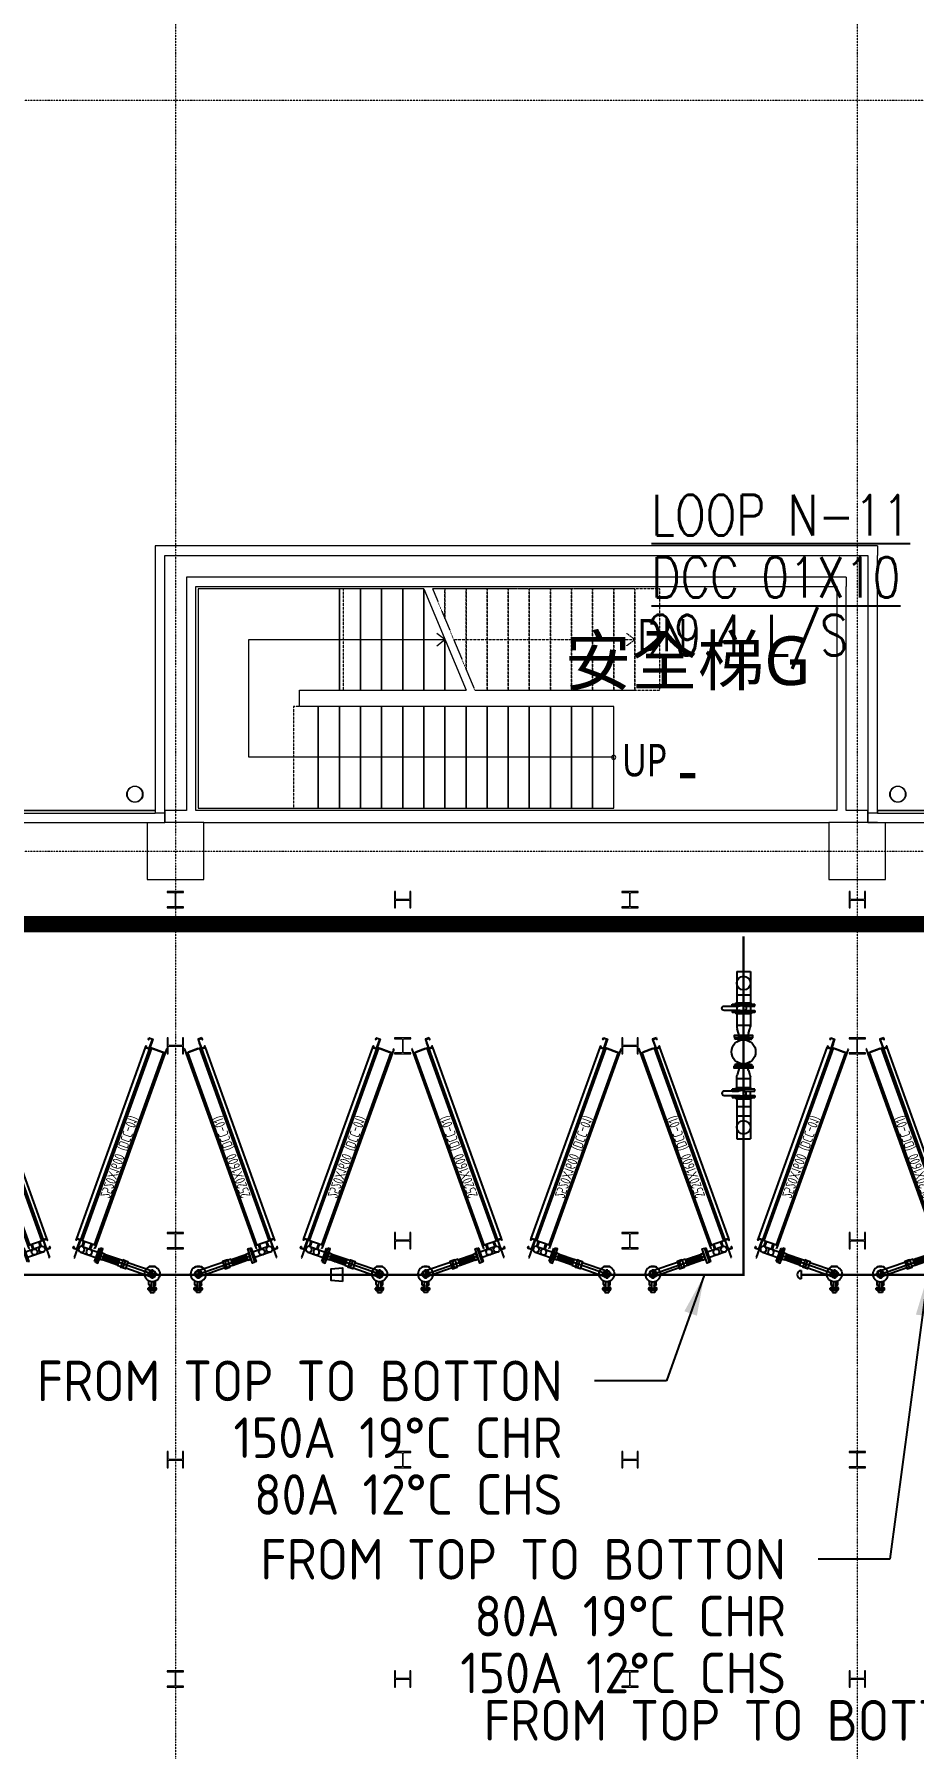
# Model space of a CAD drawing. Extents: x -32000 to 363140, y -29000 to 144266.
# Drawn here: x 66661 to 77496, y 78940 to 100062 of the extents above; entities that cross this region are included whole.
import ezdxf
from ezdxf.enums import TextEntityAlignment as Align

# ---------------------------------------------------------------- set-up
doc = ezdxf.new("R2010")
doc.units = 0
doc.header["$LTSCALE"] = 10
for name, pattern in [('H12PL25$0$JJP_三點線', [0.9, 0.3, -0.15, 0, -0.15, 0, -0.15, 0, -0.15]), ('H12PL25$0$JJP_虛線(退縮線、投影線、地下室範圍、非屬本工程、圖面分區)', [0.45, 0.3, -0.15]), ('H12PL25$0$虛線', [0.846667, 0.423333, -0.423333])]:
    doc.linetypes.add(name, pattern=pattern)
for name, color, linetype in [('H12PL25$0$A-OBJE-MEP', 252, 'Continuous'), ('H12PL25$0$A-STRS', 252, 'Continuous'), ('H12PL25$0$A-TEXT', 252, 'Continuous'), ('H12PL25$0$A-WALL-EX', 252, 'Continuous'), ('H12PL25$0$A-WALL-IN', 252, 'Continuous'), ('H12PL25$0$A-ZONE', 252, 'Continuous'), ('H12PL25$0$S-COL', 252, 'Continuous'), ('H12PL25$0$S-GRID', 252, 'Continuous'), ('XFM1P20-200k$0$$0$M-PIPE-TEXT', 3, 'Continuous'), ('XFM1P20-200k$0$$0$M-PIPE-TEXT-ARROR', 91, 'Continuous'), ('XFM1P20-200k$0$M-PIPE-CHWR20', 110, 'Continuous'), ('XFM1Q20-200k$0$12P7-M-SUP-DCC-L1', 7, 'Continuous'), ('XFM1Q20-200k$0$12P7-M-SUP-DCC-L2', 3, 'Continuous'), ('XFM1Q20-200k$0$C-CDCC', 22, 'Continuous'), ('XFM1Q20-200k$0$M-CWTR-TEXT', 4, 'Continuous'), ('XFM1Q20-200k$0$M-PIPE-CHWR20', 110, 'Continuous')]:
    doc.layers.add(name, color=color, linetype=linetype)
doc.styles.add('H12PL25$0$Standard', font='', dxfattribs={"width": 0.8})
doc.styles.add('XFM1P20-200k$0$$0$aa-txt', font='isocp.shx', dxfattribs={"bigfont": 'chineset.shx'})
doc.styles.add('XFM1Q20-200k$0$12P7-XCM2P10$0$AA-TXT', font='simplex.shx', dxfattribs={"bigfont": 'china.shx'})
doc.styles.add('XFM1Q20-200k$0$aa-txt', font='isocp.shx', dxfattribs={"bigfont": 'chineset.shx'})
doc.styles.get('H12PL25$0$Standard').set_extended_font_data('Microsoft JhengHei')
doc.dimstyles.new('XFM1P20-200k$0$$0$adim-200', dxfattribs={"dimscale": 200, "dimtxt": 0.3, "dimasz": 2.5, "dimexe": 0.1, "dimexo": 0.5, "dimgap": 0.15, "dimtad": 0, "dimdec": 4, "dimzin": 3, "dimdsep": 46, "dimtxsty": 'XFM1P20-200k$0$$0$aa-txt', "dimcen": 2.5, "dimclrd": 256, "dimclre": 256, "dimclrt": 256, "dimadec": 0, "dimazin": 0, "dimtfac": 1, "dimtdec": 4, "dimtmove": 0, "dimatfit": 3, "dimfxl": 1, "dimtolj": 1, "dimtzin": 0, "dimarcsym": 0})

# ---------------------------------------------------------------- blocks, each defined once
blk = doc.blocks.new('H12PL25')
at = {"layer": 'H12PL25$0$A-OBJE-MEP', "lineweight": 0, "flags": 128}
for points in [[(67995, 90700, 1), (67805, 90700, 1)], [(77395, 90700, 1), (77205, 90700, 1)]]:
    blk.add_lwpolyline(points, format="xyb", close=True, dxfattribs=at)
at = {"layer": 'H12PL25$0$A-OBJE-MEP', "lineweight": 0}
for centre in [(67900, 90700), (77300, 90700)]:
    blk.add_circle(centre, 100, dxfattribs=at)
at = {"layer": 'H12PL25$0$A-STRS', "lineweight": 0}
for p, q in [((70420, 93230), (68680, 93230)), ((68680, 93230), (68680, 90530)), ((70420, 93230), (68680, 93230)), ((68680, 93230), (68680, 90530)), ((71460, 93230), (70420, 93230)), ((70420, 93230), (70420, 91980)), ((70420, 93230), (70420, 91980)), ((70420, 91980), (70420, 93230)), ((70680, 93230), (70420, 93230)), ((70420, 93230), (70420, 91980)), ((70680, 93230), (70680, 91980)), ((70680, 91980), (70680, 93230)), ((70680, 93230), (70680, 91980)), ((70940, 93230), (70680, 93230)), ((70940, 93230), (70940, 91980)), ((70940, 91980), (70940, 93230)), ((70940, 93230), (70940, 91980)), ((71200, 93230), (70940, 93230)), ((71200, 93230), (71200, 91980)), ((71200, 91980), (71200, 93230)), ((71200, 93230), (71200, 91980)), ((71460, 93230), (71200, 93230)), ((71460, 93230), (71460, 91980)), ((71460, 91980), (71460, 93230)), ((71460, 93230), (71460, 91980)), ((71460, 93230), (71980, 91980)), ((69305, 91155), (69305, 92605)), ((69305, 92605), (70420, 92605)), ((70420, 92605), (71720, 92605)), ((71720, 92605), (71620, 92680)), ((71620, 92530), (71720, 92605)), ((71720, 92605), (71720, 91980)), ((71720, 91980), (71720, 92605)), ((71720, 92605), (71720, 91980)), ((69930, 91780), (69930, 91980)), ((69930, 91980), (70420, 91980)), ((69930, 91980), (70420, 91980)), ((69930, 91780), (69930, 91980)), ((70420, 91980), (71980, 91980)), ((70420, 91980), (70680, 91980)), ((70680, 91980), (70940, 91980)), ((70940, 91980), (71200, 91980)), ((71200, 91980), (71460, 91980)), ((71460, 91980), (71720, 91980)), ((71720, 91980), (71980, 91980)), ((70160, 91780), (69930, 91780)), ((70160, 91780), (69930, 91780)), ((73800, 91780), (70160, 91780)), ((70160, 90530), (70160, 91780)), ((70160, 90530), (70160, 91780)), ((70160, 90530), (70160, 91780)), ((70420, 91780), (70160, 91780)), ((70160, 91780), (70160, 90530)), ((70160, 90530), (70160, 91780)), ((70420, 90530), (70420, 91780)), ((70680, 91780), (70420, 91780)), ((70420, 91780), (70420, 90530)), ((70420, 90530), (70420, 91780)), ((70680, 90530), (70680, 91780)), ((70940, 91780), (70680, 91780)), ((70680, 91780), (70680, 90530)), ((70680, 90530), (70680, 91780)), ((70940, 90530), (70940, 91780)), ((71200, 91780), (70940, 91780)), ((70940, 91780), (70940, 90530)), ((70940, 90530), (70940, 91780)), ((71200, 90530), (71200, 91780)), ((71460, 91780), (71200, 91780)), ((71200, 91780), (71200, 90530)), ((71200, 90530), (71200, 91780)), ((71460, 90530), (71460, 91780)), ((71720, 91780), (71460, 91780)), ((71460, 91780), (71460, 90530)), ((71460, 90530), (71460, 91780)), ((71720, 90530), (71720, 91780)), ((71980, 91780), (71720, 91780)), ((71720, 91780), (71720, 90530)), ((71720, 90530), (71720, 91780)), ((71980, 90530), (71980, 91780)), ((72240, 91780), (71980, 91780)), ((71980, 91780), (71980, 90530)), ((71980, 90530), (71980, 91780)), ((72240, 90530), (72240, 91780)), ((72500, 91780), (72240, 91780)), ((72240, 91780), (72240, 90530)), ((72240, 90530), (72240, 91780)), ((72500, 90530), (72500, 91780)), ((72760, 91780), (72500, 91780)), ((72500, 91780), (72500, 90530)), ((72500, 90530), (72500, 91780)), ((72760, 90530), (72760, 91780)), ((73020, 91780), (72760, 91780)), ((72760, 91780), (72760, 90530)), ((72760, 90530), (72760, 91780)), ((73020, 90530), (73020, 91780)), ((73280, 91780), (73020, 91780)), ((73020, 91780), (73020, 90530)), ((73020, 90530), (73020, 91780)), ((73280, 90530), (73280, 91780)), ((73540, 91780), (73280, 91780)), ((73280, 91780), (73280, 90530)), ((73280, 90530), (73280, 91780)), ((73540, 90530), (73540, 91780)), ((73800, 91780), (73540, 91780)), ((73540, 91780), (73540, 90530)), ((73540, 90530), (73540, 91780)), ((73800, 90530), (73800, 91780)), ((73800, 90530), (73800, 91780)), ((70160, 91155), (69305, 91155)), ((73540, 91155), (70160, 91155)), ((73800, 91155), (73540, 91155)), ((68680, 90530), (69853.32, 90530)), ((68680, 90530), (70160, 90530)), ((69853.32, 90530), (70160, 90530)), ((70160, 90530), (73800, 90530)), ((70160, 90530), (70420, 90530)), ((70420, 90530), (70680, 90530)), ((70680, 90530), (70940, 90530)), ((70940, 90530), (71200, 90530)), ((71200, 90530), (71460, 90530)), ((71460, 90530), (71720, 90530)), ((71720, 90530), (71980, 90530)), ((71980, 90530), (72240, 90530)), ((72240, 90530), (72500, 90530)), ((72500, 90530), (72760, 90530)), ((72760, 90530), (73020, 90530)), ((73020, 90530), (73280, 90530)), ((73280, 90530), (73540, 90530)), ((73540, 90530), (73800, 90530))]:
    blk.add_line(p, q, dxfattribs=at)
at = {"layer": 'H12PL25$0$A-STRS', "linetype": 'H12PL25$0$JJP_虛線(退縮線、投影線、地下室範圍、非屬本工程、圖面分區)', "lineweight": 0}
for p, q in [((70466.68, 93230), (70466.68, 91980)), ((71720, 93230), (71568.31, 93230)), ((71568.31, 93230), (72088.31, 91980)), ((71720, 93230), (71720, 92865.36)), ((71720, 92865.36), (71720, 93230)), ((71720, 93230), (71720, 92865.36)), ((71980, 93230), (71720, 93230)), ((71980, 93230), (71980, 92240.36)), ((71980, 92240.36), (71980, 93230)), ((71980, 93230), (71980, 92240.36)), ((72240, 93230), (71980, 93230)), ((72240, 93230), (72240, 91980)), ((72240, 91980), (72240, 93230)), ((72240, 93230), (72240, 91980)), ((72500, 93230), (72240, 93230)), ((72500, 93230), (72500, 91980)), ((72500, 91980), (72500, 93230)), ((72500, 93230), (72500, 91980)), ((72760, 93230), (72500, 93230)), ((72760, 93230), (72760, 91980)), ((72760, 91980), (72760, 93230)), ((72760, 93230), (72760, 91980)), ((73020, 93230), (72760, 93230)), ((73020, 93230), (73020, 91980)), ((73020, 91980), (73020, 93230)), ((73020, 93230), (73020, 91980)), ((73280, 93230), (73020, 93230)), ((73280, 93230), (73280, 91980)), ((73280, 91980), (73280, 93230)), ((73280, 93230), (73280, 91980)), ((73540, 93230), (73280, 93230)), ((73540, 93230), (73540, 91980)), ((73540, 91980), (73540, 93230)), ((73540, 93230), (73540, 91980)), ((73800, 93230), (73540, 93230)), ((73800, 93230), (73800, 91980)), ((73800, 91980), (73800, 93230)), ((73800, 93230), (73800, 91980)), ((74060, 93230), (73800, 93230)), ((74366.68, 93230), (74060, 93230)), ((74060, 93230), (74060, 91980)), ((74060, 91980), (74060, 93230)), ((74366.68, 91980), (74366.68, 93230)), ((71828.31, 92605), (73800, 92605)), ((73800, 92605), (74060, 92605)), ((74060, 92605), (73960, 92680)), ((73960, 92530), (74060, 92605)), ((72088.31, 91980), (72240, 91980)), ((72240, 91980), (72500, 91980)), ((72500, 91980), (72760, 91980)), ((72760, 91980), (73020, 91980)), ((73020, 91980), (73280, 91980)), ((73280, 91980), (73540, 91980)), ((73540, 91980), (73800, 91980)), ((73800, 91980), (74060, 91980)), ((74060, 91980), (74366.68, 91980)), ((69930, 91780), (69853.32, 91780)), ((69853.32, 91780), (69853.32, 90530)), ((73535.65, 91780), (73535.65, 90530))]:
    blk.add_line(p, q, dxfattribs=at)
at = {"layer": 'H12PL25$0$A-STRS', "linetype": 'H12PL25$0$虛線', "lineweight": 0}
for p, q in [((74060, 93230), (71568.31, 93230)), ((72088.31, 91980), (74060, 91980))]:
    blk.add_line(p, q, dxfattribs=at)
at = {"layer": 'H12PL25$0$A-STRS', "lineweight": 0, "flags": 128}
blk.add_lwpolyline([(73800, 91180, 1), (73800, 91130, 1)], format="xyb", close=True, dxfattribs=at)
at = {"layer": 'H12PL25$0$A-WALL-EX', "lineweight": 0}
for p, q in [((18000, 90465), (68150, 90465)), ((68270, 90465), (68150, 90465)), ((68270, 90465), (68150, 90465)), ((68270, 90350), (68270, 90465)), ((77050, 90465), (76930, 90465)), ((77050, 90465), (76930, 90465)), ((76930, 90465), (76930, 90350)), ((77050, 90465), (126700, 90465)), ((68150, 90350), (68270, 90350)), ((68150, 90350), (68270, 90350)), ((76930, 90350), (77050, 90350)), ((76930, 90350), (77050, 90350))]:
    blk.add_line(p, q, dxfattribs=at)
at = {"layer": 'H12PL25$0$A-WALL-EX', "lineweight": 0, "flags": 128}
for points in [[(68150, 93760), (68150, 93640)], [(77050, 93760), (68150, 93760)], [(68150, 93640), (68150, 90465)], [(68270, 90350), (68270, 93640)], [(68270, 93640), (76930, 93640)], [(76930, 93640), (76930, 90350)], [(77050, 93760), (77050, 93640)], [(77050, 90465), (77050, 93640)], [(18000, 90500), (68150, 90500)], [(18000, 90500), (68150, 90500)], [(18000, 90500), (68150, 90500)], [(68150, 90500), (18000, 90500)], [(68150, 90500), (68150, 90465)], [(77050, 90500), (126700, 90500)], [(77050, 90500), (126700, 90500)], [(77050, 90500), (126700, 90500)], [(126700, 90500), (77050, 90500)], [(77050, 90500), (77050, 90465)], [(17965, 90350), (68150, 90350)], [(68150, 90350), (68270, 90350)], [(77050, 90350), (76930, 90350)], [(77050, 90350), (126850, 90350)]]:
    blk.add_lwpolyline(points, dxfattribs=at)
at = {"layer": 'H12PL25$0$A-WALL-IN', "lineweight": 0, "flags": 128}
for points in [[(68537.5, 93372.5), (68537.5, 93259.5)], [(76662.5, 93372.5), (68537.5, 93372.5)], [(76662.5, 93372.5), (76662.5, 93259.5)], [(68537.5, 93259.5), (68537.5, 90500)], [(68650.5, 90500), (68650.5, 93259.5)], [(68650.5, 93259.5), (76549.5, 93259.5)], [(76549.5, 93259.5), (76549.5, 90500)], [(76662.5, 90500), (76662.5, 93259.5)], [(68537.5, 90500), (68270, 90500)], [(68270, 90500), (68270, 90350)], [(76549.5, 90500), (68650.5, 90500)], [(76930, 90500), (76662.5, 90500)], [(76930, 90350), (76930, 90500)], [(68750, 90350), (76450, 90350)]]:
    blk.add_lwpolyline(points, dxfattribs=at)
at = {"layer": 'H12PL25$0$S-COL', "lineweight": 0, "flags": 128}
for points in [[(68050, 90350), (68050, 89650), (68750, 89650), (68750, 90350), (68270, 90350)], [(76930, 90350), (76450, 90350), (76450, 89650), (77150, 89650), (77150, 90350)]]:
    blk.add_lwpolyline(points, dxfattribs=at)
for points in [[(68500, 89299.5), (68500, 89311.5), (68417, 89311.5, -0.41421356), (68404, 89324.5), (68404, 89474.5, -0.41421356), (68417, 89487.5), (68500, 89487.5), (68500, 89499.5), (68300, 89499.5), (68300, 89487.5), (68383, 89487.5, -0.41421356), (68396, 89474.5), (68396, 89324.5, -0.41421356), (68383, 89311.5), (68300, 89311.5), (68300, 89299.5)], [(71300, 89499.5), (71288, 89499.5), (71288, 89416.5, -0.41421356), (71275, 89403.5), (71125, 89403.5, -0.41421356), (71112, 89416.5), (71112, 89499.5), (71100, 89499.5), (71100, 89299.5), (71112, 89299.5), (71112, 89382.5, -0.41421356), (71125, 89395.5), (71275, 89395.5, -0.41421356), (71288, 89382.5), (71288, 89299.5), (71300, 89299.5)], [(74100, 89299.5), (74100, 89311.5), (74017, 89311.5, -0.41421356), (74004, 89324.5), (74004, 89474.5, -0.41421356), (74017, 89487.5), (74100, 89487.5), (74100, 89499.5), (73900, 89499.5), (73900, 89487.5), (73983, 89487.5, -0.41421356), (73996, 89474.5), (73996, 89324.5, -0.41421356), (73983, 89311.5), (73900, 89311.5), (73900, 89299.5)], [(76900, 89499.5), (76888, 89499.5), (76888, 89416.5, -0.41421356), (76875, 89403.5), (76725, 89403.5, -0.41421356), (76712, 89416.5), (76712, 89499.5), (76700, 89499.5), (76700, 89299.5), (76712, 89299.5), (76712, 89382.5, -0.41421356), (76725, 89395.5), (76875, 89395.5, -0.41421356), (76888, 89382.5), (76888, 89299.5), (76900, 89299.5)], [(68500, 87700), (68488, 87700), (68488, 87617, -0.41421356), (68475, 87604), (68325, 87604, -0.41421356), (68312, 87617), (68312, 87700), (68300, 87700), (68300, 87500), (68312, 87500), (68312, 87583, -0.41421356), (68325, 87596), (68475, 87596, -0.41421356), (68488, 87583), (68488, 87500), (68500, 87500)], [(71300, 87500), (71300, 87512), (71217, 87512, -0.41421356), (71204, 87525), (71204, 87675, -0.41421356), (71217, 87688), (71300, 87688), (71300, 87700), (71100, 87700), (71100, 87688), (71183, 87688, -0.41421356), (71196, 87675), (71196, 87525, -0.41421356), (71183, 87512), (71100, 87512), (71100, 87500)], [(74100, 87700), (74088, 87700), (74088, 87617, -0.41421356), (74075, 87604), (73925, 87604, -0.41421356), (73912, 87617), (73912, 87700), (73900, 87700), (73900, 87500), (73912, 87500), (73912, 87583, -0.41421356), (73925, 87596), (74075, 87596, -0.41421356), (74088, 87583), (74088, 87500), (74100, 87500)], [(76900, 87500), (76900, 87512), (76817, 87512, -0.41421356), (76804, 87525), (76804, 87675, -0.41421356), (76817, 87688), (76900, 87688), (76900, 87700), (76700, 87700), (76700, 87688), (76783, 87688, -0.41421356), (76796, 87675), (76796, 87525, -0.41421356), (76783, 87512), (76700, 87512), (76700, 87500)], [(68500, 85100), (68500, 85112), (68417, 85112, -0.41421356), (68404, 85125), (68404, 85275, -0.41421356), (68417, 85288), (68500, 85288), (68500, 85300), (68300, 85300), (68300, 85288), (68383, 85288, -0.41421356), (68396, 85275), (68396, 85125, -0.41421356), (68383, 85112), (68300, 85112), (68300, 85100)], [(71300, 85300), (71288, 85300), (71288, 85217, -0.41421356), (71275, 85204), (71125, 85204, -0.41421356), (71112, 85217), (71112, 85300), (71100, 85300), (71100, 85100), (71112, 85100), (71112, 85183, -0.41421356), (71125, 85196), (71275, 85196, -0.41421356), (71288, 85183), (71288, 85100), (71300, 85100)], [(74100, 85100), (74100, 85112), (74017, 85112, -0.41421356), (74004, 85125), (74004, 85275, -0.41421356), (74017, 85288), (74100, 85288), (74100, 85300), (73900, 85300), (73900, 85288), (73983, 85288, -0.41421356), (73996, 85275), (73996, 85125, -0.41421356), (73983, 85112), (73900, 85112), (73900, 85100)], [(76900, 85300), (76888, 85300), (76888, 85217, -0.41421356), (76875, 85204), (76725, 85204, -0.41421356), (76712, 85217), (76712, 85300), (76700, 85300), (76700, 85100), (76712, 85100), (76712, 85183, -0.41421356), (76725, 85196), (76875, 85196, -0.41421356), (76888, 85183), (76888, 85100), (76900, 85100)], [(68500, 82600), (68488, 82600), (68488, 82517, -0.41421356), (68475, 82504), (68325, 82504, -0.41421356), (68312, 82517), (68312, 82600), (68300, 82600), (68300, 82400), (68312, 82400), (68312, 82483, -0.41421356), (68325, 82496), (68475, 82496, -0.41421356), (68488, 82483), (68488, 82400), (68500, 82400)], [(71300, 82400), (71300, 82412), (71217, 82412, -0.41421356), (71204, 82425), (71204, 82575, -0.41421356), (71217, 82588), (71300, 82588), (71300, 82600), (71100, 82600), (71100, 82588), (71183, 82588, -0.41421356), (71196, 82575), (71196, 82425, -0.41421356), (71183, 82412), (71100, 82412), (71100, 82400)], [(74100, 82600), (74088, 82600), (74088, 82517, -0.41421356), (74075, 82504), (73925, 82504, -0.41421356), (73912, 82517), (73912, 82600), (73900, 82600), (73900, 82400), (73912, 82400), (73912, 82483, -0.41421356), (73925, 82496), (74075, 82496, -0.41421356), (74088, 82483), (74088, 82400), (74100, 82400)], [(76900, 82400), (76900, 82412), (76817, 82412, -0.41421356), (76804, 82425), (76804, 82575, -0.41421356), (76817, 82588), (76900, 82588), (76900, 82600), (76700, 82600), (76700, 82588), (76783, 82588, -0.41421356), (76796, 82575), (76796, 82425, -0.41421356), (76783, 82412), (76700, 82412), (76700, 82400)], [(68500, 79700), (68500, 79712), (68417, 79712, -0.41421356), (68404, 79725), (68404, 79875, -0.41421356), (68417, 79888), (68500, 79888), (68500, 79900), (68300, 79900), (68300, 79888), (68383, 79888, -0.41421356), (68396, 79875), (68396, 79725, -0.41421356), (68383, 79712), (68300, 79712), (68300, 79700)], [(71300, 79900), (71288, 79900), (71288, 79817, -0.41421356), (71275, 79804), (71125, 79804, -0.41421356), (71112, 79817), (71112, 79900), (71100, 79900), (71100, 79700), (71112, 79700), (71112, 79783, -0.41421356), (71125, 79796), (71275, 79796, -0.41421356), (71288, 79783), (71288, 79700), (71300, 79700)], [(74100, 79700), (74100, 79712), (74017, 79712, -0.41421356), (74004, 79725), (74004, 79875, -0.41421356), (74017, 79888), (74100, 79888), (74100, 79900), (73900, 79900), (73900, 79888), (73983, 79888, -0.41421356), (73996, 79875), (73996, 79725, -0.41421356), (73983, 79712), (73900, 79712), (73900, 79700)], [(76900, 79900), (76888, 79900), (76888, 79817, -0.41421356), (76875, 79804), (76725, 79804, -0.41421356), (76712, 79817), (76712, 79900), (76700, 79900), (76700, 79700), (76712, 79700), (76712, 79783, -0.41421356), (76725, 79796), (76875, 79796, -0.41421356), (76888, 79783), (76888, 79700), (76900, 79700)]]:
    blk.add_lwpolyline(points, format="xyb", close=True, dxfattribs=at)
at = {"layer": 'H12PL25$0$S-GRID', "linetype": 'H12PL25$0$JJP_三點線', "lineweight": 0}
for p, q in [((68400, 128250), (68400, -28000)), ((76800, 128250), (76800, -28000)), ((-29000, 99250), (289600, 99250)), ((-29000, 90000), (289600, 90000))]:
    blk.add_line(p, q, dxfattribs=at)
at = {"layer": 'H12PL25$0$A-TEXT', "linetype": 'Continuous', "lineweight": 0, "char_height": 400, "attachment_point": 4, "style": 'H12PL25$0$Standard'}
for s, insert in [('\\A1;DN', (74089.51, 92660.2)), ('\\A1;UP', (73902.36, 91117.78))]:
    blk.add_mtext(s, dxfattribs=dict(at, insert=insert))
at = {"layer": 'H12PL25$0$A-ZONE', "style": 'H12PL25$0$Standard'}
for s, p in [('安全梯G', (74710.41, 92644.99)), ('-', (74710.41, 91303.1))]:
    blk.add_text(s, height=600, dxfattribs=at).set_placement(p, align=Align.TOP_CENTER)
blk = doc.blocks.new('XFM1Q20-200k$0$A$C85d7fed8')
at = {"layer": 'XFM1Q20-200k$0$12P7-M-SUP-DCC-L1'}
for points in [[(214374, 5418), (214420, 5438), (214369, 5552), (214323, 5532), (214331, 5513), (214334, 5515), (214327, 5530), (214367, 5548), (214416, 5440), (214376, 5422), (214369, 5437), (214366, 5436)], [(215456, 3023), (215502, 3043), (215450, 3158), (215405, 3137), (215413, 3119), (215416, 3120), (215409, 3135), (215449, 3153), (215497, 3045), (215458, 3027), (215451, 3043), (215448, 3041)]]:
    blk.add_lwpolyline(points, close=True, dxfattribs=at)
blk.add_lwpolyline([(215446, 3041), (215448, 3041)], dxfattribs=at)
at = {"layer": 'XFM1Q20-200k$0$12P7-M-SUP-DCC-L2'}
blk.add_lwpolyline([(215404, 3137), (215450, 3157), (214420, 5438), (214374, 5418)], close=True, dxfattribs=at)
blk = doc.blocks.new('XFM1Q20-200k$0$A$C911c7844')
at = {"layer": 'XFM1Q20-200k$0$C-CDCC'}
for p, q in [((207240, 5563), (207249, 5567)), ((208474, 3049), (207240, 5563)), ((207325, 5504), (207506, 5592)), ((207357, 5438), (207538, 5527)), ((207483, 5638), (207500, 5646)), ((207483, 5638), (207560, 5481)), ((207500, 5646), (207576, 5489)), ((207520, 5444), (207340, 5356)), ((207352, 5436), (207381, 5376)), ((208470, 3103), (207358, 5365)), ((207362, 5441), (207392, 5381)), ((207440, 5479), (207469, 5419)), ((207451, 5484), (207480, 5424)), ((207503, 5480), (207494, 5476)), ((208613, 3173), (207502, 5435)), ((208653, 3137), (207503, 5480)), ((207560, 5481), (207576, 5489)), ((208631, 3182), (208452, 3094)), ((208631, 3182), (208452, 3094)), ((208483, 3054), (208474, 3049)), ((208484, 3110), (208599, 3166)), ((208644, 3133), (208653, 3137))]:
    blk.add_line(p, q, dxfattribs=at)
for centre in [(207341, 5471), (207429, 5514)]:
    blk.add_circle(centre, 36.5, dxfattribs=at)
at = {"layer": 'XFM1Q20-200k$0$C-CDCC', "style": 'XFM1Q20-200k$0$aa-txt', "width": 0.8}
blk.add_text('2520X1600 (DCC-01)', height=125, rotation=296, dxfattribs=at).set_placement((207930, 4392), align=Align.MIDDLE)
blk = doc.blocks.new('XFM1Q20-200k$0$R6-4')
for p, q in [((-5.7, 0), (5.7, 0)), ((-5.7, 0), (-5.7, -1)), ((-8.4, -14), (-8.4, -12.4)), ((8.4, -14), (-8.4, -14)), ((-6.2, -4.1), (-7.9, -9.3)), ((5.7, 0), (5.7, -1)), ((6.2, -4.1), (7.9, -9.3)), ((8.4, -14), (8.4, -12.4))]:
    blk.add_line(p, q)
for centre, start, end in [((1.6, -12.4), 161.7321, 180), ((-15.7, -1), 341.7321, 0), ((15.7, -1), 180, 198.2679), ((-1.6, -12.4), 0, 18.2679)]:
    blk.add_arc(centre, 10, start, end)
blk = doc.blocks.new('XFM1Q20-200k$0$BV-150V-T1')
at = {"color": 0, "linetype": 'ByBlock'}
for p, q in [((-5.2, 9.6), (-6.7, 9.6)), ((-6.7, -9.6), (-6.7, 9.6)), ((-2.7, 14), (-5.2, 14)), ((-5.2, -14), (-5.2, 14)), ((2.7, 14), (5.2, 14)), ((5.2, 14), (5.2, -14)), ((5.2, 9.6), (6.7, 9.6)), ((6.7, 9.6), (6.7, -9.6)), ((-5.2, -9.6), (-6.7, -9.6)), ((-2.7, -14), (-5.2, -14)), ((2.7, -8.4), (-2.7, -8.4)), ((2.7, -14), (5.2, -14)), ((5.2, -9.6), (6.7, -9.6))]:
    blk.add_line(p, q, dxfattribs=at)
blk.add_lwpolyline([(-2.7, 7.5), (-2.7, 24, -1), (2.7, 24), (2.7, 7.7, 0.028765), (2.9, 4.2), (3.3, 0.3, -1.044614), (-3.3, 0), (-2.9, 4.1, 0.028765)], format="xyb", close=True, dxfattribs=at)
for points in [[(-2.7, 14), (-2.7, 6.1)], [(2.7, 14), (2.7, 6.3)], [(-2.7, -2), (-2.7, -14)], [(2.7, -2), (2.7, -14)]]:
    blk.add_lwpolyline(points, dxfattribs=at)
blk = doc.blocks.new('XFM1Q20-200k$0$A$C49d57fc1')
at = {"layer": 'XFM1Q20-200k$0$M-PIPE-CHWR20'}
for p, q in [((183, 2063, 0), (183, 1402, 0)), ((183, 2063), (351, 2063)), ((267, 0, 0), (267, 2063, 0)), ((351, 2063, 0), (351, 1402, 0)), ((183, 1777), (351, 1777)), ((159, 1247, 0), (264, 1247, 0)), ((159, 1247, 0), (159, 1232, 0)), ((159, 1232, 0), (264, 1232, 0)), ((160, 1231, 0), (159, 1232, 0)), ((264, 1231, 0), (160, 1231, 0)), ((189, 1249, 0), (264, 1249, 0)), ((189, 1247, 0), (189, 1249, 0)), ((194, 1221, 0), (194, 1229, 0)), ((200, 1219, 0), (264, 1219, 0)), ((340, 1249, 0), (264, 1249, 0)), ((369, 1247, 0), (264, 1247, 0)), ((369, 1232, 0), (264, 1232, 0)), ((264, 1231, 0), (368, 1231, 0)), ((334, 1219, 0), (264, 1219, 0)), ((334, 1219, 0), (334, 1229, 0)), ((340, 1247, 0), (340, 1249, 0)), ((368, 1231, 0), (369, 1232, 0)), ((369, 1247, 0), (369, 1232, 0)), ((160, 915, 0), (159, 914, 0)), ((159, 914, 0), (264, 914, 0)), ((159, 899, 0), (159, 914, 0)), ((159, 899, 0), (264, 899, 0)), ((264, 915, 0), (160, 915, 0)), ((189, 899, 0), (189, 897, 0)), ((189, 897, 0), (264, 897, 0)), ((194, 930, 0), (194, 917, 0)), ((334, 925, 0), (194, 925, 0)), ((264, 915, 0), (368, 915, 0)), ((369, 914, 0), (264, 914, 0)), ((369, 899, 0), (264, 899, 0)), ((340, 897, 0), (264, 897, 0)), ((334, 925, 0), (334, 917, 0)), ((340, 899, 0), (340, 897, 0)), ((368, 915, 0), (369, 914, 0)), ((369, 899, 0), (369, 914, 0)), ((183, 626), (183, 740, 0)), ((351, 626), (351, 740, 0)), ((183, 495), (183, 0)), ((351, 495), (351, 0)), ((351, 395), (183, 395)), ((183, 286), (351, 286)), ((183, 0), (351, 0))]:
    blk.add_line(p, q, dxfattribs=at)
at = {"layer": 'XFM1Q20-200k$0$M-PIPE-CHWR20', "elevation": 0}
for points in [[(153, 1249), (381, 1249), (381, 1273), (153, 1273)], [(153, 897), (381, 897), (381, 873), (153, 873)]]:
    blk.add_lwpolyline(points, close=True, dxfattribs=at)
at = {"layer": 'XFM1Q20-200k$0$M-PIPE-CHWR20'}
for centre, radius in [((267, 1920), 84.1), ((267, 1073), 149), ((267, 143), 84.1)]:
    blk.add_circle(centre, radius, dxfattribs=at)
for centre, radius, start, end in [((192, 1229, 0), 2, 0, 90), ((193, 1206, 0), 15, 45, 85.3609), ((192, 1207, 0), 15, 345, 45), ((342, 1207, 0), 15, 135, 195), ((341, 1206, 0), 15, 94.6391, 135), ((336, 1229, 0), 2, 90, 180), ((192, 917, 0), 2, 270, 0), ((183, 940, 0), 15, 317.6297, 21.3232), ((336, 917, 0), 2, 180, 270), ((351, 940, 0), 15, 158.6768, 222.3703)]:
    blk.add_arc(centre, radius, start, end, dxfattribs=at)
for name, p, xscale, yscale, zscale, rotation in [('XFM1Q20-200k$0$BV-150V-T1', (267, 1610), 10.00000000000001, 10.00000000000001, 10.00000000000001, 90), ('XFM1Q20-200k$0$R6-4', (267, 1263, 0), 10, 10, 10, 180), ('XFM1Q20-200k$0$BV-150V-T1', (267, 562), -10.00000000000001, 10.00000000000001, 10.00000000000001, 90)]:
    blk.add_blockref(name, p, dxfattribs=dict(at, xscale=xscale, yscale=yscale, zscale=zscale, rotation=rotation))
at = {"layer": 'XFM1Q20-200k$0$M-PIPE-CHWR20', "xscale": -10.00000000000001, "yscale": 10.00000000000001, "zscale": 10.00000000000001}
blk.add_blockref('XFM1Q20-200k$0$R6-4', (267, 883, 0), dxfattribs=at)
blk = doc.blocks.new('XFM1Q20-200k')
blk.add_blockref('XFM1Q20-200k$0$A$C49d57fc1', (75132, 86453, 0))
at = {"color": 7, "true_color": 0xffffff}
for name, p, rotation in [('XFM1Q20-200k$0$A$C85d7fed8', (280952, 73756), 175.4865994077143), ('XFM1Q20-200k$0$A$C85d7fed8', (283752, 73756), 175.4865994077143), ('XFM1Q20-200k$0$A$C85d7fed8', (286552, 73756), 175.4865994077143), ('XFM1Q20-200k$0$A$C85d7fed8', (289352, 73756), 175.4865994077143), ('XFM1Q20-200k$0$A$C85d7fed8', (292152, 73756), 175.4865994077143), ('XFM1Q20-200k$0$A$C911c7844', (273429, 67581), 173.6451706464987), ('XFM1Q20-200k$0$A$C911c7844', (276229, 67581), 173.6451706464987), ('XFM1Q20-200k$0$A$C911c7844', (279029, 67581), 173.6451706464987), ('XFM1Q20-200k$0$A$C911c7844', (281829, 67581), 173.6451706464987), ('XFM1Q20-200k$0$A$C911c7844', (284629, 67581), 173.6451706464987)]:
    blk.add_blockref(name, p, dxfattribs=dict(at, rotation=rotation))
at = {"color": 7, "true_color": 0xffffff, "xscale": -1}
for name, p, rotation in [('XFM1Q20-200k$0$A$C85d7fed8', (-146952, 73756), 184.5134005922857), ('XFM1Q20-200k$0$A$C85d7fed8', (-144152, 73756), 184.5134005922857), ('XFM1Q20-200k$0$A$C85d7fed8', (-141352, 73756), 184.5134005922857), ('XFM1Q20-200k$0$A$C85d7fed8', (-138552, 73756), 184.5134005922857), ('XFM1Q20-200k$0$A$C911c7844', (-139429, 67581), 186.3548293535013), ('XFM1Q20-200k$0$A$C911c7844', (-136629, 67581), 186.3548293535013), ('XFM1Q20-200k$0$A$C911c7844', (-133829, 67581), 186.3548293535013), ('XFM1Q20-200k$0$A$C911c7844', (-131029, 67581), 186.3548293535013)]:
    blk.add_blockref(name, p, dxfattribs=dict(at, rotation=rotation))
at = {"layer": 'DEFPOINTS', "color": 6, "style": 'XFM1Q20-200k$0$12P7-XCM2P10$0$AA-TXT', "width": 0.8}
blk.add_text('29.4 L/S', height=500, dxfattribs=at).set_placement((74200, 92660, 0), align=Align.MIDDLE_LEFT)
at = {"layer": 'XFM1Q20-200k$0$M-CWTR-TEXT', "style": 'XFM1Q20-200k$0$12P7-XCM2P10$0$AA-TXT', "width": 0.8}
for s, p in [('%%ULOOP N-11', (74264, 94138, 0)), ('%%UDCC 01X10', (74264, 93372, 0))]:
    blk.add_text(s, height=500, dxfattribs=at).set_placement(p, align=Align.MIDDLE_LEFT)
blk = doc.blocks.new('XFM1P20-200k$0$005')
h = blk.add_hatch()
h.set_pattern_fill('AR-HBONE', color=256, scale=0.430893, angle=360, style=0)
h.set_pattern_definition([(135, (-2258.2576, -4619.8331), (-8e-16, 2.4374981), [5.1707143, -1.7235714]), (45, (-2259.4764, -4618.6144), (-8e-16, 2.4374981), [5.1707143, -1.7235714])])
h.paths.add_polyline_path([(21.88125, -3.01625), (21.88125, 3.01625), (5.88125, 3.01625), (5.88125, -3.01625)])
edge = h.paths.add_edge_path(flags=17)
edge.add_line((21.88125, 3.01625), (21.88125, -3.01625))
for p, q in [((5.88125, 3.31625), (3, 3.31625)), ((5.88125, 3.31625), (5.88125, -3.31625)), ((21.88125, 3.01625), (5.88125, 3.01625)), ((5.88125, 3.01625), (5.88125, -3.01625)), ((21.88125, 3.31625), (24.7625, 3.31625)), ((21.88125, 3.31625), (21.88125, -3.31625)), ((21.88125, 3.01625), (21.88125, -3.01625)), ((21.88125, -3.01625), (21.88125, 3.01625)), ((28.2625, 3.31625), (24.7625, 3.31625)), ((28.2625, 3.31625), (28.2625, -3.31625)), ((5.88125, -3.31625), (3, -3.31625)), ((21.88125, -3.01625), (5.88125, -3.01625)), ((21.88125, -3.31625), (28.2625, -3.31625)), ((28.2625, -3.31625), (25.38125, -3.31625))]:
    blk.add_line(p, q)
for points in [[(0, -7.6), (0, 7.6), (2.38125, 7.6), (2.38125, -7.6), (0, -7.6)], [(2.38125, 3.8975), (3, 3.8975), (3, -3.8975), (2.38125, -3.8975)]]:
    blk.add_lwpolyline(points)
blk = doc.blocks.new('XFM1P20-200k$0$A$C63cefe58')
at = {"layer": 'XFM1P20-200k$0$M-PIPE-CHWR20'}
for p, q in [((236960, 2866), (236933, 2798)), ((237600, 2568, 0), (236977, 2820, 0)), ((237278, 2659), (237585, 2535, 0)), ((237305, 2726), (237614, 2601, 0)), ((237659, 2565, 0), (237542, 2571, 0)), ((237563, 2655, 0), (237563, 2655, 0)), ((237636, 2661, 0), (237574, 2664, 0)), ((237603, 2626, 0), (237597, 2509, 0)), ((237645, 2650, 0), (237645, 2650, 0)), ((237540, 2379, 0), (237541, 2396, 0)), ((237540, 2379, 0), (237641, 2374, 0)), ((237642, 2391, 0), (237541, 2396, 0)), ((237545, 2374, 0), (237545, 2378, 0)), ((237547, 2401, 0), (237546, 2397, 0)), ((237555, 2372, 0), (237547, 2373, 0)), ((237556, 2402, 0), (237548, 2402, 0)), ((237548, 2374, 0), (237548, 2378, 0)), ((237549, 2401, 0), (237549, 2397, 0)), ((237553, 2441, 0), (237555, 2485, 0)), ((237554, 2374, 0), (237554, 2378, 0)), ((237555, 2401, 0), (237555, 2397, 0)), ((237556, 2373, 0), (237557, 2377, 0)), ((237558, 2401, 0), (237558, 2397, 0)), ((237561, 2355, 0), (237561, 2360, 0)), ((237566, 2360, 0), (237561, 2360, 0)), ((237566, 2355, 0), (237561, 2355, 0)), ((237562, 2431, 0), (237568, 2430, 0)), ((237567, 2372, 0), (237565, 2343, 0)), ((237565, 2343, 0), (237612, 2340, 0)), ((237567, 2372, 0), (237614, 2370, 0)), ((237572, 2430, 0), (237570, 2396, 0)), ((237581, 2475, 0), (237577, 2405, 0)), ((237580, 2377, 0), (237579, 2372, 0)), ((237602, 2376, 0), (237601, 2370, 0)), ((237611, 2474, 0), (237607, 2403, 0)), ((237614, 2370, 0), (237612, 2340, 0)), ((237615, 2427, 0), (237613, 2394, 0)), ((237613, 2358, 0), (237619, 2357, 0)), ((237613, 2353, 0), (237619, 2352, 0)), ((237624, 2428, 0), (237618, 2428, 0)), ((237619, 2352, 0), (237619, 2357, 0)), ((237624, 2370, 0), (237625, 2374, 0)), ((237626, 2397, 0), (237626, 2393, 0)), ((237626, 2369, 0), (237634, 2368, 0)), ((237627, 2399, 0), (237636, 2398, 0)), ((237627, 2370, 0), (237627, 2374, 0)), ((237629, 2397, 0), (237628, 2393, 0)), ((237633, 2370, 0), (237633, 2374, 0)), ((237634, 2397, 0), (237634, 2393, 0)), ((237635, 2437, 0), (237637, 2481, 0)), ((237636, 2369, 0), (237636, 2373, 0)), ((237637, 2397, 0), (237637, 2393, 0)), ((237641, 2374, 0), (237642, 2391, 0))]:
    blk.add_line(p, q, dxfattribs=at)
at = {"layer": 'XFM1P20-200k$0$M-PIPE-CHWR20', "elevation": 0}
for points in [[(237250, 2760), (237309, 2736), (237274, 2649), (237215, 2673)], [(237257, 2757), (237250, 2760), (237215, 2673), (237222, 2670)]]:
    blk.add_lwpolyline(points, dxfattribs=at)
at = {"layer": 'XFM1P20-200k$0$M-PIPE-CHWR20'}
for radius in [94.4, 44.4, 36.5]:
    blk.add_circle((237600, 2568, 0), radius, dxfattribs=at)
for centre, radius, start, end in [((237573, 2654, 0), 10, 87.1452, 177.1452), ((237602, 2590, 0), 22.2, 88.2245, 266.0658), ((237635, 2651, 0), 10, 357.1452, 87.1452), ((237544, 2378, 0), 1.43, 9.8256, 87.1452), ((237545, 2398, 0), 1.43, 267.1452, 344.4648), ((237547, 2378, 0), 1.43, 9.8256, 164.4648), ((237547, 2374, 0), 1.43, 189.8256, 344.4648), ((237548, 2398, 0), 1.43, 189.8256, 344.4648), ((237548, 2401, 0), 1.43, 9.8256, 164.4648), ((237551, 2375, 0), 4.06, 43.5424, 130.748), ((237551, 2377, 0), 4.06, 223.5424, 310.748), ((237552, 2398, 0), 4.06, 43.5424, 130.748), ((237552, 2400, 0), 4.06, 223.5424, 310.748), ((237563, 2441, 0), 10, 177.1452, 267.1452), ((237555, 2377, 0), 1.43, 9.8256, 164.4648), ((237555, 2374, 0), 1.43, 189.8256, 344.4648), ((237556, 2401, 0), 1.43, 9.8256, 164.4648), ((237556, 2397, 0), 1.43, 189.8256, 344.4648), ((237558, 2377, 0), 1.43, 87.1452, 164.4648), ((237559, 2397, 0), 1.43, 189.8256, 267.1452), ((237567, 2405, 0), 10, 267.1452, 357.1452), ((237568, 2420, 0), 10, 357.1452, 87.1452), ((237617, 2403, 0), 10, 177.1452, 267.1452), ((237618, 2418, 0), 10, 87.1452, 177.1452), ((237623, 2374, 0), 1.43, 9.8256, 87.1452), ((237625, 2438, 0), 10, 267.1452, 357.1452), ((237624, 2394, 0), 1.43, 267.1452, 344.4648), ((237626, 2370, 0), 1.43, 189.8256, 344.4648), ((237626, 2374, 0), 1.43, 9.8256, 164.4648), ((237627, 2397, 0), 1.43, 9.8256, 164.4648), ((237627, 2394, 0), 1.43, 189.8256, 344.4648), ((237630, 2371, 0), 4.06, 43.5424, 130.748), ((237630, 2373, 0), 4.06, 223.5424, 310.748), ((237631, 2396, 0), 4.06, 223.5424, 310.748), ((237631, 2394, 0), 4.06, 43.5424, 130.748), ((237634, 2373, 0), 1.43, 9.8256, 164.4648), ((237634, 2370, 0), 1.43, 189.8256, 344.4648), ((237636, 2397, 0), 1.43, 9.8256, 164.4648), ((237635, 2393, 0), 1.43, 189.8256, 344.4648), ((237637, 2373, 0), 1.43, 87.1452, 164.4648), ((237638, 2393, 0), 1.43, 189.8256, 267.1452)]:
    blk.add_arc(centre, radius, start, end, dxfattribs=at)
at = {"layer": 'XFM1P20-200k$0$M-PIPE-CHWR20', "xscale": -12.10111893907765, "yscale": 12.10111893907765, "zscale": 12.10111893907765, "rotation": 157.9999999999999}
blk.add_blockref('XFM1P20-200k$0$005', (236946, 2832), dxfattribs=at)
blk = doc.blocks.new('XFM1P20-200k')
at = {"layer": 'XFM1P20-200k$0$M-PIPE-CHWR20'}
for p, q in [((76109, 84830, 0), (76109, 84730, 0)), ((78944, 84780, 0), (76109, 84780, 0))]:
    blk.add_line(p, q, dxfattribs=at)
at = {"layer": 'XFM1P20-200k$0$M-PIPE-CHWR20', "elevation": 0}
for points, const_width in [([(20796, 89098), (175548, 89100)], 200), ([(62105, 84780), (75399, 84780), (75399, 88948)], 30), ([(76109, 84780), (89403, 84780), (89403, 88948)], 30)]:
    blk.add_lwpolyline(points, dxfattribs=dict(at, const_width=const_width))
blk.add_lwpolyline([(70459, 84696), (70319, 84710), (70319, 84851), (70459, 84864)], close=True, dxfattribs=at)
at = {"layer": 'XFM1P20-200k$0$M-PIPE-CHWR20'}
blk.add_arc((76109, 84780, 0), 50, 90, 270, dxfattribs=at)
at = {"rotation": 2.854829285531749}
for p in [(-169063, 70390), (-166263, 70390), (-163463, 70390), (-160659, 70390)]:
    blk.add_blockref('XFM1P20-200k$0$A$C63cefe58', p, dxfattribs=at)
at = {"xscale": -0.9999999999999996, "rotation": 357.1451707144683}
for p in [(305859, 70390), (308659, 70390), (311459, 70390), (314263, 70390)]:
    blk.add_blockref('XFM1P20-200k$0$A$C63cefe58', p, dxfattribs=at)
at = {"layer": 'XFM1P20-200k$0$$0$M-PIPE-TEXT', "style": 'XFM1P20-200k$0$$0$aa-txt'}
for s, p in [('FROM TOP TO BOTTON', (73168, 83472, 0)), ('150A 19%%DC CHR', (73168, 82772, 0)), ('80A 12%%DC CHS', (73168, 82072, 0)), ('FROM TOP TO BOTTON', (75922, 81274, 0)), ('80A 19%%DC CHR', (75922, 80574, 0)), ('150A 12%%DC CHS', (75922, 79874, 0)), ('FROM TOP TO BOTTON', (78674, 79290, 0))]:
    blk.add_text(s, height=500, dxfattribs=at).set_placement(p, align=Align.MIDDLE_RIGHT)
at = {"layer": 'XFM1P20-200k$0$$0$M-PIPE-TEXT-ARROR'}
for points in [[(74916, 84773, 0), (74449, 83472, 0), (73563, 83472, 0)], [(77670, 84773, 0), (77203, 81274, 0), (76317, 81274, 0)]]:
    blk.add_leader(points, dimstyle='XFM1P20-200k$0$$0$adim-200', dxfattribs=at)

msp = doc.modelspace()

# ---------------------------------------------------------------- block references
msp.add_blockref('H12PL25', (0, 0))

# ---------------------------------------------------------------- next in the draw order: block references
for name in ['XFM1P20-200k', 'XFM1Q20-200k']:
    msp.add_blockref(name, (0, 0))

doc.saveas('drawing.dxf')
